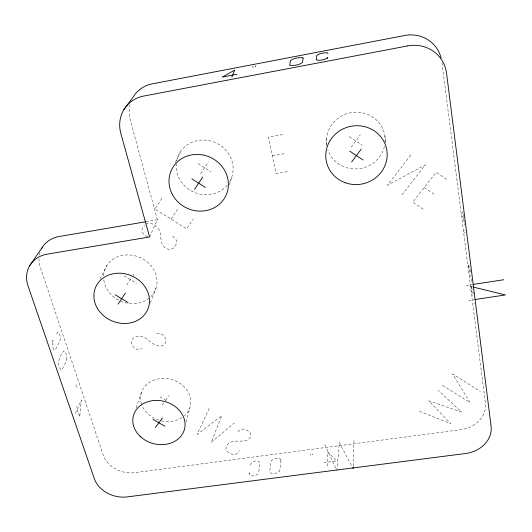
<?xml version="1.0" encoding="UTF-8"?>
<svg xmlns="http://www.w3.org/2000/svg" width="532" height="532" viewBox="0 0 532 532"><rect width="100%" height="100%" fill="white"/><g stroke="black" fill="none" stroke-linecap="round" stroke-linejoin="round"><path stroke-width="0.4" stroke-dasharray="2.66 2" d="M327.493 466.238L327.792 451.841L336.41 461.025L324.008 462.627M353.142 466.165L353.993 440.642M312.357 455.053L312.417 453.663M326.209 145.948L326.535 138.712M310.269 455.326L310.336 453.936M52.229 342.069L53.001 340.187L52.229 342.069L52.296 345.128A7.488 2.76 81.4 0 0 53.672 349.152L54.936 349.989L55.474 349.458L59.99 340.999L60.262 336.902A7.408 2.7 81.3 0 0 58.926 332.946L57.689 332.101L56.618 333.591M336.849 470.714L339.369 442.577L351.918 466.464M250.652 465.187L251.25 463.039L253.471 461.49A7.036 3.997 -15.1 0 1 257.688 460.938L259.569 461.949L259.762 462.847C258.193 466.65 260.853 473.54 255.832 475.315A7.109 4.076 -15.2 0 1 251.523 475.867L249.614 474.837L249.561 473.001L249.614 474.837M186.247 422.009L189.851 407.871M229.432 184.817L231.806 176.93M136.052 407.978L141.366 392.596M150.277 302.881L156.095 287.985M75.464 413.238L81.383 399.884L79.7 416.988L76.096 406.401M149.598 236.953L157.379 219.776L130.234 119.926A31.867 29.706 39.9 0 1 130.154 104.126M76.389 387.635L76.974 386.372M209.189 408.337L197.186 434.365L221.791 415.718L211.151 442.431L234.273 423.033M75.777 385.813L76.362 384.55M175.307 162.453L180.248 152.079M462.873 211.769L461.829 213.804L464.237 221.751M99.923 279.067L106.979 265.481M162.001 198.276L154.972 209.063L186.632 228.866L193.229 219.111M126.789 284.906L132.528 276.268M132.967 275.603L133.858 274.273M200.637 173.718L208.611 161.715M171.058 219.124L177.602 209.282M162.247 404.905L164.202 402.245M165.665 400.25L169.096 395.569M351.2 147.171L360.33 134.716M410.764 154.998L387.509 185.309L425.287 164.867L401.886 194.918M237.884 432.004C239.194 429.929 241.654 428.779 244.082 429.204A12.269 10.168 8.9 0 1 250.02 432.682L250.818 434.305L250.838 436.021C246.522 446.561 229.498 435.183 225.92 447.784L225.967 449.46L226.758 451.036A12.229 10.095 9.1 0 0 232.644 454.434A5.3 4.362 9.2 0 0 236.507 453.909L239.48 450.823M145.974 223.733C150.443 221.325 154.805 225.275 158.057 227.975C161.203 232.052 160.179 237.691 161.635 242.399C162.2 247.307 168.198 250.924 172.694 248.63A13.652 12.289 23.3 0 0 176.651 242.772C176.963 239.872 174.828 237.545 172.408 236.301M282.598 134.589L268.361 137.156L276.055 173.612L288.969 171.364M272.291 155.763L285.305 153.462M145.914 221.731L157.379 219.776M472.25 284.56L466.604 285.425L472.143 286.788M156.647 333.803C159.241 333.192 162.18 333.677 164.002 335.759A12.914 11.092 17.9 0 1 165.824 342.169C161.861 351.087 151.035 342.827 146.766 338.924C142.709 335.379 133.638 335.147 131.411 340.726A12.908 11.052 18.5 0 0 133.326 347.09A5.606 4.788 18.9 0 0 136.93 349.198L141.978 348.819M468.552 300.507L474.285 299.642M419.435 411.322L450.87 423.685L428.772 400.835L461.53 412.047L438.195 390.249M159.879 396.885L166.942 400.995M124.116 275.855L136.491 283.343M147.71 236.979L143.241 233.741A5.972 5.367 25.4 0 1 142.084 229.691A13.699 12.322 24.5 0 1 144.431 225.222M442.551 385.361L470.115 402.618L452.672 373.996L480.343 391.452M198.143 163.577L211.058 171.883M423.219 209.162L412.699 202.133L436.207 172.282L447.725 180.109M349.371 136.664L362.106 145.249M424.21 187.51L434.784 194.632M324.759 444.513L335.812 468.466M474.664 303.26L474.843 303.739M463.864 229.964L464.17 230.988M464.143 232.152L464.449 233.182M470.72 272.085L468.393 264.038L469.636 273.854L472.07 282.725M473.5 294.083L471.113 285.598L471.086 286.635A7.82 0.446 81.1 0 0 471.631 290.904L472.695 296.065M384.869 135.806L385.853 143.022M441.966 62.61L485.397 403.123A27.957 23.295 -6.8 0 1 460.825 429.67L134.915 472.655A26.341 21.293 15.6 0 1 103.135 454.84L40.339 267.323A29.433 25.396 28.2 0 1 39.016 258.193M463.173 214.103L463.665 217.994M463.764 218.772L464.549 225.003M39.341 255.187A29.433 25.396 28.2 0 1 40.046 252.308M326.635 144.465A29.453 28.296 -13.9 0 1 354.864 112.259A29.453 28.296 -13.9 0 1 385.161 141.585M384.443 146.48A29.453 28.296 -13.9 0 1 357.178 168.89A29.453 28.296 -13.9 0 1 327.925 150.037M227.29 185.083A28.821 26.999 26.5 0 1 194.546 192.431A28.821 26.999 26.5 0 1 176.258 163.936M176.697 160.79A28.821 26.999 26.5 0 1 214.383 142.184A28.821 26.999 26.5 0 1 229.531 181.904M141.359 403.708A25.43 21.28 14.8 0 1 171.55 379.549A25.43 21.28 14.8 0 1 184.424 415.778M181.917 417.66A25.43 21.28 14.8 0 1 161.322 420.832M158.942 420.194A25.43 21.28 14.8 0 1 141.585 404.393M103.64 275.835A27.212 23.854 23 0 1 143.8 259.49A27.212 23.854 23 0 1 144.584 301.085A27.212 23.854 23 0 1 103.7 279.001M66.919 358.036L66.473 360.782L62.204 369.281L61.639 369.893L60.974 369.82C56.279 364.24 59.404 356.526 63.321 351.433L63.88 350.854L65.197 351.692L66.347 354.671L66.919 358.036M280.982 460.32L279.652 471.079L277.245 472.808L275.556 473.227L272.058 473.473L270.748 473.074L269.711 471.339L271.194 460.599L273.581 458.91L277.046 458.252L279.925 458.631L280.982 460.32"/><path stroke-width="0.8" d="M353.062 468.632L353.115 466.99M327.918 53.759L327.586 52.881L325.072 52.788A8.705 1.842 -11.5 0 0 319.825 53.785L316.799 55.361L316.341 59.903L319.24 60.369A8.811 1.882 -11.5 0 0 324.633 59.345L327.28 58.254L327.719 57.323L327.28 58.254M255.347 66.693L255.573 66.035M252.853 67.172L253.079 66.507M231.819 77.08L234.718 70.104L222.163 77.1L236.893 74.294M118.031 304.131L125.333 293.179M194.526 189.352L202.812 176.923M29.812 265.508L42.188 247.573M123.883 109.625L133.233 96.924A31.867 29.706 39.9 0 1 152.238 83.85L404.752 35.491A33.35 31.78 -41.4 0 1 441.141 58.008M155.384 427.568L162.46 417.999M351.652 161.994L361.195 149.086M145.096 221.871L59.125 236.521A29.433 25.396 28.2 0 0 41.469 248.863M473.061 284.44L503.711 279.746M475.103 299.516L505.4 294.954L472.941 286.981M152.897 419.336L164.913 426.245M115.205 294.795L128.119 302.535M191.892 178.845L205.392 187.463M349.743 151.095L363.05 160.012M303.14 58.081L302.449 62.57C299.057 65.09 294.136 65.662 289.973 65.409L289.661 64.997L290.592 60.482C293.943 58.028 298.725 57.463 302.814 57.689L303.14 58.081M407.758 45.912L143.68 96.059A33.27 30.843 38 0 0 120.857 133.512L149.598 236.953L47.361 254.123A30.65 26.168 27.5 0 0 28.016 285.877L94.304 478.614A27.325 21.779 15.4 0 0 127.328 496.895L465.467 453.517A29.061 23.913 -6.4 0 0 491.089 426.318L446.574 73.336A34.839 33.15 -38.2 0 0 407.758 45.912M345.268 182.735A30.756 29.373 -11.5 0 0 386.837 150.237A30.756 29.373 -11.5 0 0 337.328 132.481A30.756 29.373 -11.5 0 0 345.268 182.735M172.415 194.559A30.071 27.963 25.2 0 0 223.819 199.221A30.071 27.963 25.2 0 0 199.846 154.539A30.071 27.963 25.2 0 0 172.415 194.559M140.082 436.3A26.414 21.812 14.6 0 0 184.045 430.654A26.414 21.812 14.6 0 0 152.677 400.636A26.414 21.812 14.6 0 0 140.082 436.3M97.569 308.627A28.329 24.572 22.4 0 0 145.741 313.102A28.329 24.572 22.4 0 0 121.768 273.328A28.329 24.572 22.4 0 0 97.569 308.627"/></g></svg>
